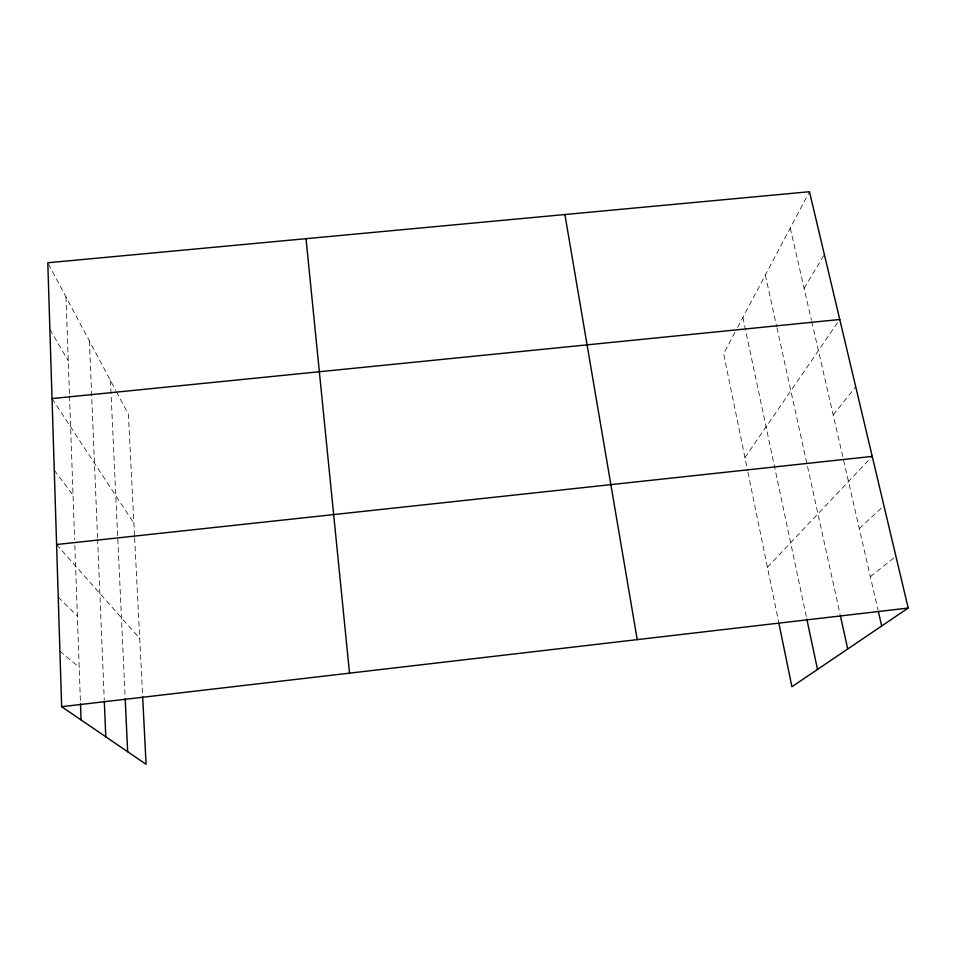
<?xml version="1.0" encoding="UTF-8"?>
<svg xmlns="http://www.w3.org/2000/svg" width="956" height="956" viewBox="0 0 956 956"><rect width="100%" height="100%" fill="white"/><g stroke="black" fill="none" stroke-linecap="round" stroke-linejoin="round"><path stroke-width="0.72" stroke-dasharray="4.78 3.58" d="M734.949 332.413L723.644 353.768L747.64 470.818M737.602 327.418L809.469 191.714M804.115 288.318L824.371 254.523M744.939 457.661L839.774 319.495M833.202 414.976L855.716 386.75M767.417 567.29L872.242 456.394M859.289 528.548L883.93 505.7M870.354 576.695L895.915 556.237M59.929 651.215L79.193 667.348M58.232 597.177L77.364 616.034M56.595 544.514L139.719 638.488M54.277 470.209L73.05 495.208M52.042 398.58L133.9 523.267M49.879 329.473L68.246 360.806M48.493 264.083L115.736 390.466M116.393 391.709L128.391 414.259L134.557 536.364M790.254 228.006L811.429 320.188M811.764 321.634L878.014 610.048M765.338 275.029L776.642 326.343M776.965 327.765L840.109 614.445M742.884 317.452L806.505 617.588M747.939 472.276L778.638 621.986M134.641 537.822L142.599 695.49M110.454 380.536L125.128 697.211M89.41 340.993L97.548 537.559M97.608 539.029L104.252 699.756M65.964 296.922L69.453 394.565M69.513 396.035L74.628 539.435M74.831 545.326L80.447 702.409"/><path stroke-width="1.43" d="M142.671 696.936L146.077 764.286L61.65 706.699L47.8 262.769L809.469 191.714L908.2 608.052L791.915 686.743L778.925 623.408M61.65 706.699L908.2 608.052M56.595 544.514L872.242 456.394M52.042 398.58L839.774 319.495M878.349 611.493L881.683 626.001M840.432 615.879L847.721 648.981M806.816 619.046L817.5 669.427M564.9 214.538L637.234 639.624M306.028 238.677L349.538 673.155M125.2 698.705L127.65 751.715M104.312 701.238L105.781 736.801M80.495 703.867L81.069 719.94"/></g></svg>
